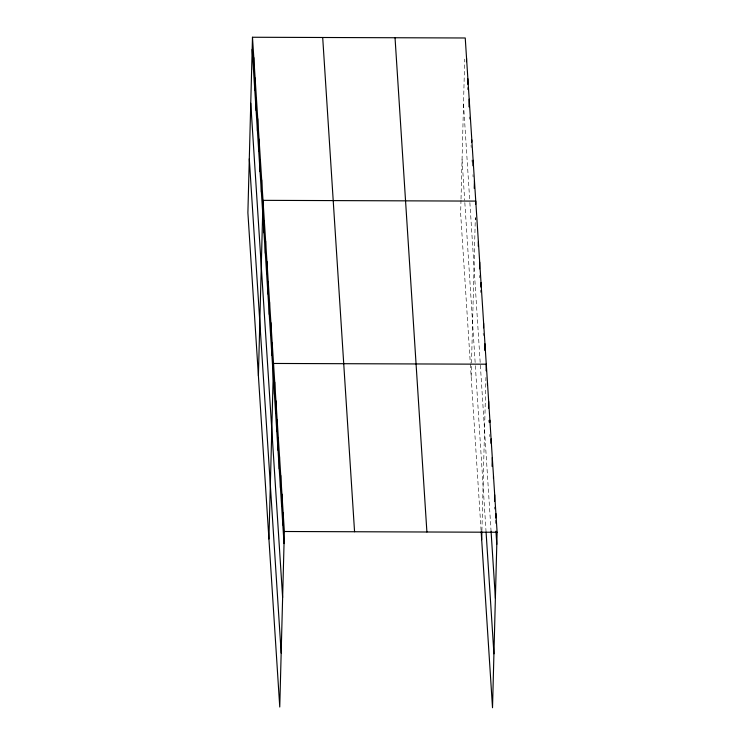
<?xml version="1.0" encoding="UTF-8"?>
<svg xmlns="http://www.w3.org/2000/svg" width="745" height="745" viewBox="0 0 745 745"><rect width="100%" height="100%" fill="white"/><g stroke="black" fill="none" stroke-linecap="round" stroke-linejoin="round"><path stroke-width="0.56" stroke-dasharray="3.73 2.79" d="M460.997 200.014L460.643 213.498L470.291 363.011M461.025 198.896L464.694 59.078M471.166 376.597L471.483 364.24M471.52 363.122L475.329 217.68M481.913 530.719L485.926 377.417M467.339 87.463L467.478 89.726M469.238 116.918L469.378 119.181M471.063 145.228L471.203 147.501M472.013 159.951L472.153 162.224M472.963 174.684L473.103 176.947M475.738 217.717L475.878 219.989M479.463 275.482L479.603 277.755M480.413 290.215L480.553 292.478M483.188 333.257L483.328 335.52M488.795 420.227L488.934 422.424M489.716 434.503L489.856 436.7M494.391 507L494.531 509.189M495.239 520.178L495.453 523.474M463.511 104.011L469.797 201.42M469.872 202.556L491.067 531.269M462.058 159.57L464.684 200.349M464.833 202.612L475.208 363.448M475.347 365.721L486.001 530.812M470.356 364.137L481.093 530.645"/><path stroke-width="1.12" d="M252.481 37.25L247.889 212.753L279.757 707.014L284.357 531.502L252.481 37.25L465.243 37.986L497.111 532.247L492.519 707.75L481.168 531.772M253.486 69.732L253.803 57.635M254.799 90.126L255.116 78.029M256.112 110.511L256.429 98.415M257.425 130.897L257.742 118.8M258.738 151.291L259.055 139.194M260.052 171.676L260.368 159.579M261.374 192.061L261.691 179.964M258.403 375.862L263.004 200.349L475.757 201.094L475.673 204.391M264 232.84L264.317 220.744M265.313 253.226L265.63 241.129M266.626 273.611L266.943 261.514M267.939 294.005L268.256 281.908M269.262 314.39L269.578 302.293M270.575 334.775L270.891 322.678M271.888 355.169L272.204 343.072M268.926 538.961L273.517 363.458L486.28 364.193L486.103 370.796M274.402 394.226L274.719 382.129M275.613 412.898L275.929 400.801M276.814 431.569L277.131 419.472M278.015 450.241L278.332 438.144M279.217 468.912L279.533 456.815M280.427 487.584L280.744 475.487M281.629 506.255L281.945 494.159M282.83 524.927L283.147 512.83M466.472 61.677L466.556 58.38M467.73 84.269L467.869 78.765M468.987 106.852L469.182 99.15M471.762 142.127L471.818 139.93M472.982 165.818L473.131 160.315M474.239 188.401L474.444 180.709M478.271 246.269L478.392 241.874M479.529 268.852L479.706 262.259M480.907 287.048L481.019 282.644M483.533 327.819L483.645 323.423M484.79 350.411L484.958 343.808M481.68 539.706L481.885 531.837M487.426 385.072L487.481 382.865M488.515 408.139L488.683 401.536M489.828 422.415L489.884 420.208M490.974 443.284L491.095 438.88M492.063 466.351L492.296 457.551M493.441 478.43L493.497 476.223M494.531 501.497L494.708 494.894M495.788 517.971L495.909 513.575M284.357 531.502L497.111 532.247M495.946 531.157L496.794 544.344M491.067 531.269L495.378 598.263M486.066 531.911L493.926 653.821M395.036 37.744L426.904 531.995M322.697 37.492L354.564 531.744M252.164 49.347L284.041 543.599M250.758 103.276L282.625 597.527M249.296 158.834L281.172 653.086"/></g></svg>
